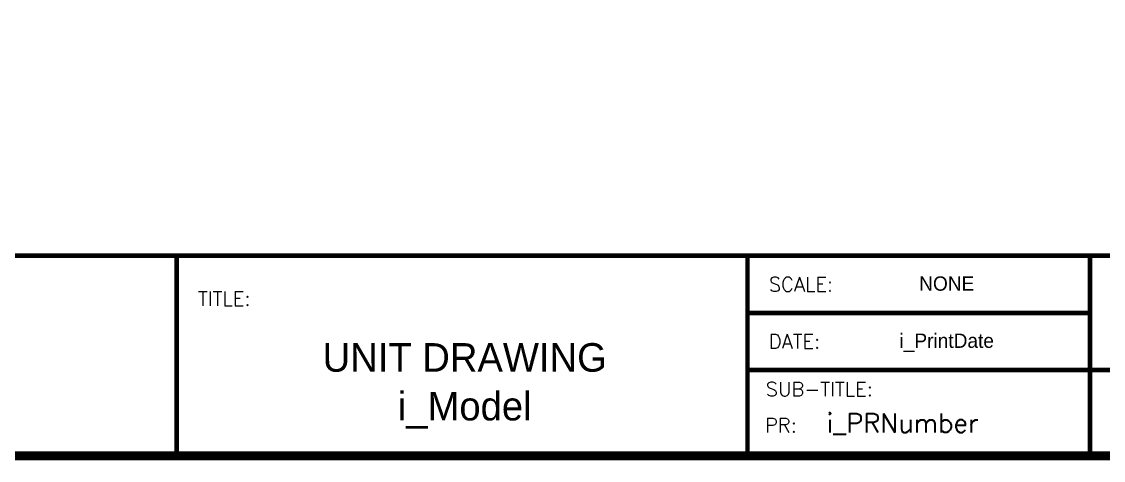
# Model space of a CAD drawing. Header units: inches. Extents: x 547 to 857, y 494 to 690.
# Drawn here: x 661.5 to 750.7, y 497.7 to 533.8 of the extents above; entities that cross this region are included whole.
import ezdxf
from ezdxf.enums import TextEntityAlignment as Align

# ---------------------------------------------------------------- set-up
doc = ezdxf.new("R2010")
doc.units = ezdxf.units.IN
doc.header["$MEASUREMENT"] = 0
doc.styles.add('SIMPLEX', font='SIMPLEX')

msp = doc.modelspace()

# ---------------------------------------------------------------- linework, layer by layer
for p, q in [((674.2979, 498.0702), (674.2979, 514.5337)), ((721.3364, 514.5337), (815.4134, 514.5337)), ((721.3364, 498.0702), (721.3364, 514.5337)), ((749.5595, 514.5337), (749.5595, 498.0702)), ((749.5595, 509.8299), (721.3364, 509.8299)), ((815.4134, 505.126), (721.3364, 505.126))]:
    msp.add_line(p, q)
for points, const_width in [([(551.9978, 498.0702), (853.0442, 498.0702), (853.0442, 686.2242), (551.9978, 686.2242), (551.9978, 498.0702)], 0.7526), ([(853.0442, 514.5337), (627.2594, 514.5337), (627.2594, 498.0702)], 0.3763), ([(674.2979, 514.5337), (674.2979, 498.0702)], 0.3763), ([(721.3364, 514.5337), (721.3364, 498.0702)], 0.3763), ([(749.5595, 514.5337), (749.5595, 498.0702)], 0.3763), ([(749.5595, 509.8299), (721.3364, 509.8299)], 0.3763), ([(815.4134, 505.126), (721.3364, 505.126)], 0.3763)]:
    msp.add_lwpolyline(points, dxfattribs=dict(const_width=const_width))

# ---------------------------------------------------------------- texts
at = {"style": 'SIMPLEX'}
for s, height, p in [('SCALE:', 1.17596, (723.1003, 511.5938)), ('TITLE:', 1.17596, (676.0618, 510.4178)), ('DATE:', 1.17596, (723.1003, 506.8899)), ('SUB-TITLE:', 1.17596, (722.8455, 502.9621)), ('i_PRNumber', 1.56168, (727.8663, 499.9882))]:
    msp.add_text(s, height=height, dxfattribs=at).set_placement(p)
for s, height, p in [('NONE', 1.17596, (737.7562, 511.6559)), ('i_PrintDate', 1.175963, (737.7562, 506.9521)), ('UNIT DRAWING', 2.351925, (698.0394, 504.988)), ('i_Model', 2.35193, (698.0394, 500.9795))]:
    msp.add_text(s, height=height).set_placement(p, align=Align.CENTER)
msp.add_text('PR:', height=1.17596, dxfattribs=at).set_placement((725.404, 499.9882), align=Align.RIGHT)

doc.saveas('drawing.dxf')
